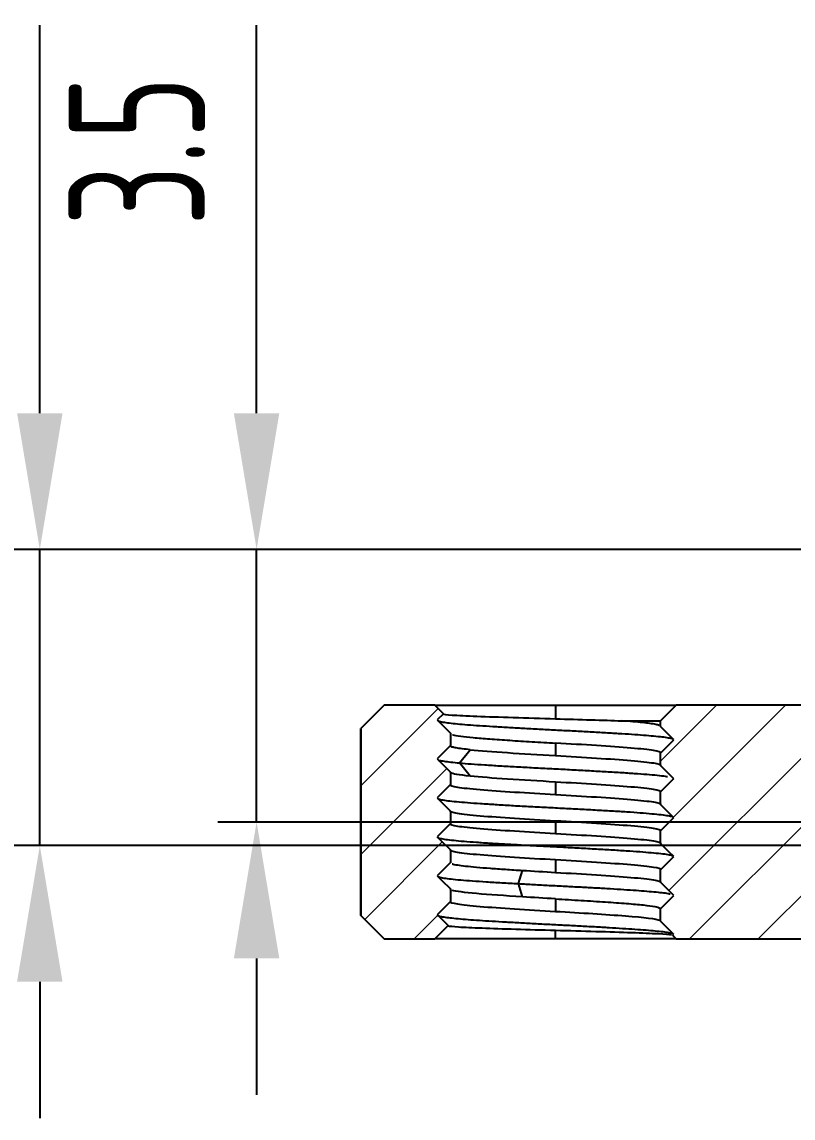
# Model space of a CAD drawing. Header units: inches. Extents: x -12 to 92, y -2 to 146.
# Drawn here: x 22.66 to 32.57, y 76.78 to 90.86 of the extents above; entities that cross this region are included whole.
import ezdxf

# ---------------------------------------------------------------- set-up
doc = ezdxf.new("R2010")
doc.units = ezdxf.units.IN
doc.header["$LTSCALE"] = 0.5
doc.header["$MEASUREMENT"] = 0
doc.layers.add('5剖面线层', color=2, linetype='Continuous')
doc.layers.add('7标注层', color=4, linetype='Continuous')
doc.styles.add('PC_TEXTSTYLE', font='ISOCP.SHX', dxfattribs={"width": 0.707, "bigfont": 'GBCBIG.SHX'})
doc.dimstyles.new('GB_LINEAR', dxfattribs={"dimtxt": 3.5, "dimasz": 3.5, "dimexe": 1, "dimexo": 0, "dimgap": 1.5, "dimtad": 1, "dimdsep": 46, "dimtxsty": 'PC_TEXTSTYLE', "dimcen": 0, "dimclrd": 256, "dimclrt": 3, "dimadec": 0, "dimazin": 2, "dimtp": 0.1, "dimtm": 0.1, "dimtfac": 0.71, "dimtdec": 3, "dimtmove": 0, "dimatfit": 3, "dimfxl": 1, "dimtfill": 1, "dimarcsym": 0})
pattern_1 = [(45, (-136.1419, 0.09334), (-0.4419417, 0.4419417), [])]

# ---------------------------------------------------------------- blocks, each defined once
blk = doc.blocks.new('*D14')
at = {"layer": '7标注层', "lineweight": -2}
for p, q in [((25.677, 85.832), (25.677, 90.814)), ((25.677, 80.582), (25.677, 84.082)), ((25.677, 78.832), (25.677, 77.082))]:
    blk.add_line(p, q, dxfattribs=at)
at = {"layer": '7标注层', "color": 0, "lineweight": -2}
for p, q in [((34.015, 84.082), (25.177, 84.082)), ((35.515, 80.582), (25.177, 80.582))]:
    blk.add_line(p, q, dxfattribs=at)
at = {"layer": '7标注层'}
for points in [[(25.385, 85.832), (25.968, 85.832), (25.677, 84.082)], [(25.968, 78.832), (25.385, 78.832), (25.677, 80.582)]]:
    blk.add_solid(points, dxfattribs=at)
at = {"layer": 'Defpoints', "color": 0}
for p in [(25.677, 84.082), (34.015, 84.082), (35.515, 80.582)]:
    blk.add_point(p, dxfattribs=at)
at = {"layer": '7标注层', "color": 3, "insert": (24.139, 89.198), "char_height": 1.75, "attachment_point": 5, "rotation": 90, "style": 'PC_TEXTSTYLE', "bg_fill": 3, "box_fill_scale": 1.25, "bg_fill_color": 257, "bg_fill_transparency": 0}
blk.add_mtext('3.5', dxfattribs=at)
blk = doc.blocks.new('*D15')
at = {"layer": '7标注层', "lineweight": -2}
for p, q in [((22.893, 85.832), (22.893, 90.814)), ((22.893, 80.282), (22.893, 84.082)), ((22.893, 78.532), (22.893, 76.782))]:
    blk.add_line(p, q, dxfattribs=at)
at = {"layer": '7标注层', "color": 0, "lineweight": -2}
for p, q in [((34.765, 84.082), (22.393, 84.082)), ((34.765, 80.282), (22.393, 80.282))]:
    blk.add_line(p, q, dxfattribs=at)
at = {"layer": '7标注层'}
for points in [[(22.601, 85.832), (23.185, 85.832), (22.893, 84.082)], [(23.185, 78.532), (22.601, 78.532), (22.893, 80.282)]]:
    blk.add_solid(points, dxfattribs=at)
at = {"layer": 'Defpoints', "color": 0}
for p in [(22.893, 84.082), (34.765, 84.082), (34.765, 80.282)]:
    blk.add_point(p, dxfattribs=at)
at = {"layer": '7标注层', "color": 3, "insert": (21.355, 89.198), "char_height": 1.75, "attachment_point": 5, "rotation": 90, "style": 'PC_TEXTSTYLE', "bg_fill": 3, "box_fill_scale": 1.25, "bg_fill_color": 257, "bg_fill_transparency": 0}
blk.add_mtext('3.8', dxfattribs=at)

msp = doc.modelspace()

# ---------------------------------------------------------------- hatches: boundary and pattern name
at = {"layer": '5剖面线层', "linetype": 'Continuous', "lineweight": 18}
h = msp.add_hatch(dxfattribs=at)
h.set_pattern_fill('ANSI31', color=256, scale=5, style=0)
h.set_pattern_definition(pattern_1)
edge = h.paths.add_edge_path(flags=0)
edge.add_spline(control_points=[(31.034, 79.64), (30.997, 79.602), (30.96, 79.565), (30.923, 79.528), (30.903, 79.508), (30.884, 79.489), (30.864, 79.469)], knot_values=[0.000001, 0.000001, 0.000001, 0.000001, 0.000159, 0.000159, 0.000159, 0.000242, 0.000242, 0.000242, 0.000242], weights=[1, 1, 1, 1, 1, 1, 1], degree=3, periodic=0)
edge.add_line((30.864, 79.469), (30.864, 79.309))
edge.add_spline(control_points=[(30.864, 79.309), (30.901, 79.272), (30.938, 79.235), (30.975, 79.198), (30.995, 79.178), (31.015, 79.159), (31.034, 79.139)], knot_values=[0.000002, 0.000002, 0.000002, 0.000002, 0.000159, 0.000159, 0.000159, 0.000242, 0.000242, 0.000242, 0.000242], weights=[1, 1, 1, 1, 1, 1, 1], degree=3, periodic=0)
edge.add_spline(control_points=[(31.034, 79.139), (31.03, 79.135), (31.025, 79.13), (31.021, 79.126)], knot_values=[0.000001, 0.000001, 0.000001, 0.000001, 0.000021, 0.000021, 0.000021, 0.000021], weights=[1, 1, 1, 1], degree=3, periodic=0)
edge.add_spline(control_points=[(31.021, 79.126), (31.035, 79.111), (31.05, 79.097), (31.064, 79.082)], knot_values=[0.004302, 0.004302, 0.004302, 0.004302, 0.004363, 0.004363, 0.004363, 0.004363], weights=[1, 1, 1, 1], degree=3, periodic=0)
edge.add_line((31.064, 79.082), (33.215, 79.082))
edge.add_line((33.215, 79.082), (33.215, 77.382))
edge.add_spline(control_points=[(33.215, 77.382), (33.315, 77.282), (33.415, 77.182), (33.515, 77.082)], knot_values=[0.009626, 0.009626, 0.009626, 0.009626, 0.010051, 0.010051, 0.010051, 0.010051], weights=[1, 1, 1, 1], degree=3, periodic=0)
edge.add_line((33.515, 77.082), (35.715, 77.082))
edge.add_spline(control_points=[(35.715, 77.082), (35.815, 77.182), (35.915, 77.282), (36.015, 77.382)], knot_values=[0.006096, 0.006096, 0.006096, 0.006096, 0.006521, 0.006521, 0.006521, 0.006521], weights=[1, 1, 1, 1], degree=3, periodic=0)
edge.add_line((36.015, 77.382), (36.015, 79.082))
edge.add_line((36.015, 79.082), (37.565, 79.082))
edge.add_spline(control_points=[(37.565, 79.082), (37.665, 79.182), (37.765, 79.282), (37.865, 79.382)], knot_values=[0.003491, 0.003491, 0.003491, 0.003491, 0.003915, 0.003915, 0.003915, 0.003915], weights=[1, 1, 1, 1], degree=3, periodic=0)
edge.add_line((37.865, 79.382), (37.865, 80.582))
edge.add_line((37.865, 80.582), (35.515, 80.582))
edge.add_line((35.515, 80.582), (35.515, 80.282))
edge.add_line((35.515, 80.282), (34.015, 80.282))
edge.add_line((34.015, 80.282), (34.015, 84.082))
edge.add_line((34.015, 84.082), (33.015, 84.082))
edge.add_spline(control_points=[(33.015, 84.082), (32.948, 84.016), (32.882, 83.949), (32.815, 83.882)], knot_values=[0.020077, 0.020077, 0.020077, 0.020077, 0.020361, 0.020361, 0.020361, 0.020361], weights=[1, 1, 1, 1], degree=3, periodic=0)
edge.add_line((32.815, 83.882), (32.815, 82.082))
edge.add_line((32.815, 82.082), (31.064, 82.082))
edge.add_spline(control_points=[(31.064, 82.082), (30.998, 82.016), (30.931, 81.949), (30.864, 81.882)], knot_values=[0.002219, 0.002219, 0.002219, 0.002219, 0.002502, 0.002502, 0.002502, 0.002502], weights=[1, 1, 1, 1], degree=3, periodic=0)
edge.add_line((30.864, 81.882), (30.864, 81.809))
edge.add_spline(control_points=[(30.864, 81.809), (30.901, 81.772), (30.938, 81.735), (30.975, 81.698), (30.995, 81.679), (31.014, 81.659), (31.034, 81.639)], knot_values=[0.000001, 0.000001, 0.000001, 0.000001, 0.000158, 0.000158, 0.000158, 0.000242, 0.000242, 0.000242, 0.000242], weights=[1, 1, 1, 1, 1, 1, 1], degree=3, periodic=0)
edge.add_spline(control_points=[(31.034, 81.639), (30.997, 81.602), (30.96, 81.565), (30.923, 81.528), (30.903, 81.509), (30.884, 81.489), (30.864, 81.469)], knot_values=[0.000001, 0.000001, 0.000001, 0.000001, 0.000159, 0.000159, 0.000159, 0.000242, 0.000242, 0.000242, 0.000242], weights=[1, 1, 1, 1, 1, 1, 1], degree=3, periodic=0)
edge.add_line((30.864, 81.469), (30.864, 81.309))
edge.add_spline(control_points=[(30.864, 81.309), (30.901, 81.272), (30.938, 81.235), (30.974, 81.198), (30.994, 81.179), (31.014, 81.159), (31.034, 81.139)], knot_values=[0.000001, 0.000001, 0.000001, 0.000001, 0.000158, 0.000158, 0.000158, 0.000242, 0.000242, 0.000242, 0.000242], weights=[1, 1, 1, 1, 1, 1, 1], degree=3, periodic=0)
edge.add_spline(control_points=[(31.034, 81.139), (30.997, 81.103), (30.96, 81.066), (30.923, 81.029), (30.903, 81.009), (30.883, 80.989), (30.864, 80.969)], knot_values=[0.000001, 0.000001, 0.000001, 0.000001, 0.000158, 0.000158, 0.000158, 0.000242, 0.000242, 0.000242, 0.000242], weights=[1, 1, 1, 1, 1, 1, 1], degree=3, periodic=0)
edge.add_line((30.864, 80.969), (30.864, 80.809))
edge.add_spline(control_points=[(30.864, 80.809), (30.901, 80.772), (30.937, 80.735), (30.974, 80.698), (30.994, 80.679), (31.014, 80.659), (31.034, 80.639)], knot_values=[0.000001, 0.000001, 0.000001, 0.000001, 0.000158, 0.000158, 0.000158, 0.000242, 0.000242, 0.000242, 0.000242], weights=[1, 1, 1, 1, 1, 1, 1], degree=3, periodic=0)
edge.add_spline(control_points=[(31.034, 80.639), (30.997, 80.603), (30.96, 80.566), (30.923, 80.529), (30.903, 80.509), (30.883, 80.489), (30.864, 80.469)], knot_values=[0.000001, 0.000001, 0.000001, 0.000001, 0.000158, 0.000158, 0.000158, 0.000242, 0.000242, 0.000242, 0.000242], weights=[1, 1, 1, 1, 1, 1, 1], degree=3, periodic=0)
edge.add_line((30.864, 80.469), (30.864, 80.309))
edge.add_spline(control_points=[(30.864, 80.309), (30.901, 80.272), (30.937, 80.235), (30.974, 80.198), (30.994, 80.179), (31.014, 80.159), (31.034, 80.139)], knot_values=[0.000001, 0.000001, 0.000001, 0.000001, 0.000158, 0.000158, 0.000158, 0.000242, 0.000242, 0.000242, 0.000242], weights=[1, 1, 1, 1, 1, 1, 1], degree=3, periodic=0)
edge.add_spline(control_points=[(31.034, 80.139), (30.997, 80.103), (30.96, 80.066), (30.923, 80.029), (30.903, 80.009), (30.883, 79.989), (30.864, 79.969)], knot_values=[0.000001, 0.000001, 0.000001, 0.000001, 0.000158, 0.000158, 0.000158, 0.000242, 0.000242, 0.000242, 0.000242], weights=[1, 1, 1, 1, 1, 1, 1], degree=3, periodic=0)
edge.add_line((30.864, 79.969), (30.864, 79.809))
edge.add_spline(control_points=[(30.864, 79.809), (30.901, 79.772), (30.938, 79.735), (30.975, 79.698), (30.995, 79.678), (31.015, 79.659), (31.034, 79.639)], knot_values=[0.000002, 0.000002, 0.000002, 0.000002, 0.000159, 0.000159, 0.000159, 0.000242, 0.000242, 0.000242, 0.000242], weights=[1, 1, 1, 1, 1, 1, 1], degree=3, periodic=0)
h = msp.add_hatch(dxfattribs=at)
h.set_pattern_fill('ANSI31', color=256, scale=5, style=0)
h.set_pattern_definition(pattern_1)
edge = h.paths.add_edge_path(flags=0)
edge.add_line((28.165, 79.564), (28.165, 79.724))
edge.add_spline(control_points=[(28.165, 79.724), (28.129, 79.761), (28.092, 79.798), (28.055, 79.834), (28.035, 79.854), (28.015, 79.874), (27.996, 79.894)], knot_values=[0.000002, 0.000002, 0.000002, 0.000002, 0.000158, 0.000158, 0.000158, 0.000242, 0.000242, 0.000242, 0.000242], weights=[1, 1, 1, 1, 1, 1, 1], degree=3, periodic=0)
edge.add_spline(control_points=[(27.996, 79.894), (28.033, 79.93), (28.069, 79.967), (28.106, 80.004), (28.126, 80.024), (28.146, 80.044), (28.166, 80.064)], knot_values=[0.000001, 0.000001, 0.000001, 0.000001, 0.000158, 0.000158, 0.000158, 0.000242, 0.000242, 0.000242, 0.000242], weights=[1, 1, 1, 1, 1, 1, 1], degree=3, periodic=0)
edge.add_line((28.166, 80.064), (28.165, 80.224))
edge.add_spline(control_points=[(28.165, 80.224), (28.129, 80.261), (28.092, 80.297), (28.055, 80.334), (28.035, 80.354), (28.015, 80.374), (27.996, 80.394)], knot_values=[0.000001, 0.000001, 0.000001, 0.000001, 0.000158, 0.000158, 0.000158, 0.000242, 0.000242, 0.000242, 0.000242], weights=[1, 1, 1, 1, 1, 1, 1], degree=3, periodic=0)
edge.add_spline(control_points=[(27.996, 80.394), (28.033, 80.43), (28.07, 80.467), (28.107, 80.504), (28.126, 80.524), (28.146, 80.544), (28.166, 80.564)], knot_values=[0.000001, 0.000001, 0.000001, 0.000001, 0.000158, 0.000158, 0.000158, 0.000242, 0.000242, 0.000242, 0.000242], weights=[1, 1, 1, 1, 1, 1, 1], degree=3, periodic=0)
edge.add_line((28.166, 80.564), (28.165, 80.724))
edge.add_spline(control_points=[(28.165, 80.724), (28.129, 80.761), (28.092, 80.797), (28.055, 80.834), (28.035, 80.854), (28.015, 80.874), (27.996, 80.894)], knot_values=[0.000001, 0.000001, 0.000001, 0.000001, 0.000158, 0.000158, 0.000158, 0.000242, 0.000242, 0.000242, 0.000242], weights=[1, 1, 1, 1, 1, 1, 1], degree=3, periodic=0)
edge.add_spline(control_points=[(27.996, 80.894), (28.033, 80.93), (28.07, 80.967), (28.107, 81.004), (28.126, 81.024), (28.146, 81.044), (28.166, 81.064)], knot_values=[0.000001, 0.000001, 0.000001, 0.000001, 0.000158, 0.000158, 0.000158, 0.000242, 0.000242, 0.000242, 0.000242], weights=[1, 1, 1, 1, 1, 1, 1], degree=3, periodic=0)
edge.add_line((28.166, 81.064), (28.165, 81.224))
edge.add_spline(control_points=[(28.165, 81.224), (28.129, 81.261), (28.092, 81.298), (28.055, 81.335), (28.035, 81.354), (28.015, 81.374), (27.996, 81.394)], knot_values=[0.000002, 0.000002, 0.000002, 0.000002, 0.000158, 0.000158, 0.000158, 0.000242, 0.000242, 0.000242, 0.000242], weights=[1, 1, 1, 1, 1, 1, 1], degree=3, periodic=0)
edge.add_spline(control_points=[(27.996, 81.394), (28.033, 81.43), (28.07, 81.467), (28.107, 81.504), (28.126, 81.524), (28.146, 81.544), (28.166, 81.564)], knot_values=[0.000001, 0.000001, 0.000001, 0.000001, 0.000159, 0.000159, 0.000159, 0.000242, 0.000242, 0.000242, 0.000242], weights=[1, 1, 1, 1, 1, 1, 1], degree=3, periodic=0)
edge.add_line((28.166, 81.564), (28.165, 81.724))
edge.add_spline(control_points=[(28.165, 81.724), (28.128, 81.761), (28.091, 81.798), (28.054, 81.835), (28.035, 81.854), (28.015, 81.874), (27.995, 81.894)], knot_values=[0.000002, 0.000002, 0.000002, 0.000002, 0.000158, 0.000158, 0.000158, 0.000242, 0.000242, 0.000242, 0.000242], weights=[1, 1, 1, 1, 1, 1, 1], degree=3, periodic=0)
edge.add_spline(control_points=[(27.995, 81.894), (28.022, 81.92), (28.048, 81.946), (28.075, 81.973)], knot_values=[0.000001, 0.000001, 0.000001, 0.000001, 0.000114, 0.000114, 0.000114, 0.000114], weights=[1, 1, 1, 1], degree=3, periodic=0)
edge.add_spline(control_points=[(28.075, 81.973), (28.038, 82.009), (28.002, 82.046), (27.965, 82.082)], knot_values=[0.004208, 0.004208, 0.004208, 0.004208, 0.004362, 0.004362, 0.004362, 0.004362], weights=[1, 1, 1, 1], degree=3, periodic=0)
edge.add_line((27.965, 82.082), (27.315, 82.082))
edge.add_spline(control_points=[(27.315, 82.082), (27.215, 81.982), (27.115, 81.882), (27.015, 81.782)], knot_values=[0.036405, 0.036405, 0.036405, 0.036405, 0.036832, 0.036832, 0.036832, 0.036832], weights=[1, 1, 1, 1], degree=3, periodic=0)
edge.add_line((27.015, 81.782), (27.015, 79.382))
edge.add_spline(control_points=[(27.015, 79.382), (27.115, 79.282), (27.215, 79.182), (27.315, 79.082)], knot_values=[0.000001, 0.000001, 0.000001, 0.000001, 0.000425, 0.000425, 0.000425, 0.000425], weights=[1, 1, 1, 1], degree=3, periodic=0)
edge.add_line((27.315, 79.082), (27.965, 79.082))
edge.add_spline(control_points=[(27.965, 79.082), (28.022, 79.139), (28.079, 79.196), (28.136, 79.253)], knot_values=[0.002218, 0.002218, 0.002218, 0.002218, 0.002459, 0.002459, 0.002459, 0.002459], weights=[1, 1, 1, 1], degree=3, periodic=0)
edge.add_spline(control_points=[(28.136, 79.253), (28.109, 79.28), (28.082, 79.307), (28.054, 79.335), (28.035, 79.354), (28.015, 79.374), (27.995, 79.394)], knot_values=[0.000043, 0.000043, 0.000043, 0.000043, 0.000159, 0.000159, 0.000159, 0.000242, 0.000242, 0.000242, 0.000242], weights=[1, 1, 1, 1, 1, 1, 1], degree=3, periodic=0)
edge.add_spline(control_points=[(27.995, 79.394), (28.032, 79.43), (28.07, 79.468), (28.107, 79.505), (28.126, 79.524), (28.146, 79.544), (28.165, 79.564)], knot_values=[0.000001, 0.000001, 0.000001, 0.000001, 0.000159, 0.000159, 0.000159, 0.000242, 0.000242, 0.000242, 0.000242], weights=[1, 1, 1, 1, 1, 1, 1], degree=3, periodic=0)

# ---------------------------------------------------------------- linework, layer by layer
at = {"color": 7, "linetype": 'Continuous', "lineweight": 25}
for p, q in [((27.315, 82.082), (27.015, 81.782)), ((27.315, 82.082), (27.015, 81.782)), ((27.965, 82.082), (27.315, 82.082)), ((27.315, 82.082), (27.315, 82.082)), ((27.965, 82.082), (28.075, 81.973)), ((27.965, 82.082), (29.515, 82.082)), ((29.515, 82.082), (29.515, 81.909)), ((29.515, 82.082), (31.064, 82.082)), ((30.864, 81.882), (31.064, 82.082)), ((32.815, 82.082), (31.064, 82.082)), ((28.075, 81.973), (27.995, 81.893)), ((27.015, 81.782), (27.015, 79.382)), ((27.015, 79.382), (27.015, 81.782)), ((27.015, 81.782), (27.015, 81.782)), ((30.364, 81.882), (30.864, 81.882)), ((30.864, 81.809), (30.864, 81.882)), ((30.864, 81.809), (30.864, 81.811)), ((28.165, 81.724), (28.165, 81.564)), ((28.166, 81.561), (28.165, 81.564)), ((28.283, 81.341), (28.421, 81.511)), ((29.515, 81.596), (29.515, 81.436)), ((28.421, 81.172), (28.283, 81.342)), ((30.864, 81.309), (30.864, 81.469)), ((28.165, 81.224), (28.165, 81.064)), ((28.166, 81.221), (28.165, 81.224)), ((29.515, 81.096), (29.515, 80.936)), ((30.864, 80.809), (30.864, 80.969)), ((28.165, 80.724), (28.165, 80.564)), ((29.515, 80.596), (29.515, 80.436)), ((30.864, 80.309), (30.864, 80.469)), ((28.165, 80.224), (28.165, 80.064)), ((29.515, 80.096), (29.515, 79.936)), ((28.165, 80.064), (28.168, 80.061)), ((29.038, 79.792), (29.091, 79.962)), ((30.864, 79.809), (30.864, 79.969)), ((28.165, 79.724), (28.165, 79.564)), ((28.168, 79.721), (28.165, 79.724)), ((29.091, 79.622), (29.038, 79.792)), ((29.515, 79.596), (29.515, 79.436)), ((27.015, 79.382), (27.315, 79.082)), ((27.015, 79.382), (27.015, 79.382)), ((27.315, 79.082), (27.015, 79.382)), ((30.863, 79.471), (30.864, 79.469)), ((30.864, 79.309), (30.864, 79.469)), ((28.136, 79.253), (27.965, 79.082)), ((28.136, 79.252), (28.136, 79.253)), ((30.862, 79.311), (30.864, 79.309)), ((29.515, 79.082), (29.515, 79.189)), ((31.021, 79.126), (31.018, 79.127)), ((31.021, 79.126), (31.034, 79.14)), ((31.064, 79.082), (31.021, 79.126)), ((27.315, 79.082), (27.965, 79.082)), ((27.315, 79.082), (27.315, 79.082)), ((29.515, 79.082), (27.965, 79.082)), ((31.064, 79.082), (29.515, 79.082)), ((31.064, 79.082), (33.215, 79.082))]:
    msp.add_line(p, q, dxfattribs=at)
at = {"color": 7, "linetype": 'Continuous', "lineweight": 25, "flags": 128}
for points in [[(27.995, 81.894), (28.054, 81.835), (28.165, 81.724)], [(31.034, 81.639), (30.975, 81.698), (30.864, 81.809)], [(30.864, 81.469), (30.923, 81.528), (31.034, 81.64)], [(28.166, 81.564), (28.107, 81.504), (27.996, 81.393)], [(27.996, 81.394), (28.055, 81.335), (28.166, 81.224)], [(31.034, 81.139), (30.974, 81.198), (30.864, 81.309)], [(28.166, 81.064), (28.107, 81.004), (27.996, 80.893)], [(30.864, 80.969), (30.923, 81.029), (31.034, 81.14)], [(27.996, 80.894), (28.055, 80.834), (28.166, 80.724)], [(31.034, 80.639), (30.974, 80.698), (30.864, 80.809)], [(30.864, 80.469), (30.923, 80.529), (31.034, 80.64)], [(28.166, 80.564), (28.107, 80.504), (27.996, 80.393)], [(27.996, 80.394), (28.055, 80.334), (28.166, 80.224)], [(31.034, 80.139), (30.974, 80.198), (30.864, 80.309)], [(30.864, 79.969), (30.923, 80.029), (31.034, 80.14)], [(28.166, 80.064), (28.106, 80.004), (27.996, 79.893)], [(27.996, 79.894), (28.055, 79.834), (28.166, 79.724)], [(31.034, 79.639), (30.975, 79.698), (30.864, 79.809)], [(28.165, 79.564), (28.107, 79.505), (27.995, 79.393)], [(30.864, 79.469), (30.923, 79.528), (31.034, 79.64)], [(27.995, 79.394), (28.054, 79.335), (28.136, 79.253)], [(31.034, 79.139), (30.975, 79.198), (30.864, 79.309)]]:
    msp.add_lwpolyline(points, dxfattribs=at)
at = {"color": 7, "linetype": 'Continuous', "lineweight": 25}
for points, knots in [([(28.075, 81.973), (28.075, 81.968), (28.114, 81.962), (28.262, 81.952), (28.371, 81.946), (28.64, 81.936), (28.8, 81.931), (29.146, 81.92), (29.331, 81.915), (29.515, 81.909)], [0, 0, 0, 0, 0.25, 0.25, 0.5, 0.5, 0.75, 0.75, 1, 1, 1, 1]), ([(28.006, 81.887), (28.01, 81.883), (28.017, 81.875), (28.084, 81.863), (28.169, 81.852), (28.282, 81.841), (28.419, 81.83), (28.578, 81.819), (28.754, 81.808), (28.945, 81.797), (29.147, 81.786), (29.357, 81.774), (29.569, 81.763), (29.781, 81.752), (29.987, 81.741), (30.184, 81.73), (30.368, 81.719), (30.535, 81.708), (30.683, 81.697), (30.808, 81.686), (30.908, 81.675), (30.979, 81.663), (31.023, 81.654), (31.026, 81.648), (31.027, 81.646)], [0, 0, 0, 0, 0.051656, 0.097662, 0.143684, 0.189687, 0.235668, 0.28167, 0.327691, 0.373698, 0.41968, 0.465677, 0.511697, 0.557709, 0.603693, 0.649686, 0.695704, 0.741719, 0.787707, 0.833695, 0.87971, 0.925728, 0.971721, 1, 1, 1, 1]), ([(28.165, 81.724), (28.165, 81.723), (28.163, 81.721), (28.17, 81.718), (28.174, 81.717)], [0, 0, 0, 0, 0.317032, 1, 1, 1, 1]), ([(28.195, 81.705), (28.196, 81.705), (28.207, 81.698), (28.292, 81.686), (28.449, 81.668), (28.666, 81.65), (28.924, 81.632), (29.212, 81.614), (29.414, 81.602), (29.515, 81.596)], [0, 0, 0, 0, 0.015698, 0.179748, 0.343798, 0.507849, 0.671899, 0.83595, 1, 1, 1, 1]), ([(28.421, 81.512), (28.545, 81.499), (28.711, 81.487), (29.09, 81.461), (29.302, 81.449), (29.515, 81.436)], [0, 0, 0, 0, 0.5, 0.5, 1, 1, 1, 1]), ([(30.864, 81.469), (30.869, 81.48), (30.838, 81.49), (30.708, 81.512), (30.608, 81.522), (30.358, 81.543), (30.206, 81.554), (29.875, 81.575), (29.695, 81.586), (29.515, 81.596)], [0, 0, 0, 0, 0.25, 0.25, 0.5, 0.5, 0.75, 0.75, 1, 1, 1, 1]), ([(28.003, 81.384), (28.009, 81.381), (28.023, 81.374), (28.081, 81.364), (28.166, 81.353), (28.244, 81.345), (28.283, 81.341)], [0, 0, 0, 0, 0.221372, 0.480787, 0.740354, 1, 1, 1, 1]), ([(29.515, 81.436), (29.695, 81.426), (29.875, 81.415), (30.206, 81.394), (30.358, 81.383), (30.608, 81.362), (30.708, 81.352), (30.838, 81.33), (30.869, 81.32), (30.864, 81.309)], [0, 0, 0, 0, 0.25, 0.25, 0.5, 0.5, 0.75, 0.75, 1, 1, 1, 1]), ([(28.283, 81.341), (28.331, 81.337), (28.426, 81.329), (28.603, 81.317), (28.798, 81.305), (29.011, 81.293), (29.235, 81.281), (29.466, 81.269), (29.697, 81.257), (29.925, 81.244), (30.143, 81.232), (30.347, 81.22), (30.53, 81.208), (30.691, 81.196), (30.824, 81.184), (30.913, 81.174), (30.945, 81.168), (30.955, 81.166)], [0, 0, 0, 0, 0.069171, 0.138296, 0.20747, 0.276695, 0.345898, 0.415044, 0.484212, 0.553433, 0.622642, 0.691792, 0.760951, 0.830166, 0.899382, 0.96854, 1, 1, 1, 1]), ([(28.165, 81.064), (28.16, 81.053), (28.191, 81.042), (28.322, 81.021), (28.421, 81.011), (28.672, 80.989), (28.823, 80.979), (29.155, 80.958), (29.335, 80.947), (29.515, 80.936)], [0, 0, 0, 0, 0.25, 0.25, 0.5, 0.5, 0.75, 0.75, 1, 1, 1, 1]), ([(29.515, 81.096), (29.302, 81.109), (29.09, 81.121), (28.711, 81.147), (28.545, 81.159), (28.421, 81.172)], [0, 0, 0, 0, 0.5, 0.5, 1, 1, 1, 1]), ([(30.864, 80.969), (30.869, 80.98), (30.838, 80.99), (30.708, 81.012), (30.608, 81.022), (30.358, 81.043), (30.206, 81.054), (29.875, 81.075), (29.695, 81.086), (29.515, 81.096)], [0, 0, 0, 0, 0.25, 0.25, 0.5, 0.5, 0.75, 0.75, 1, 1, 1, 1]), ([(29.515, 80.936), (29.695, 80.926), (29.875, 80.915), (30.206, 80.894), (30.358, 80.883), (30.608, 80.862), (30.708, 80.852), (30.838, 80.83), (30.869, 80.82), (30.864, 80.809)], [0, 0, 0, 0, 0.25, 0.25, 0.5, 0.5, 0.75, 0.75, 1, 1, 1, 1]), ([(28.001, 80.887), (28.002, 80.885), (28.006, 80.879), (28.048, 80.869), (28.127, 80.857), (28.24, 80.845), (28.381, 80.833), (28.548, 80.821), (28.739, 80.809), (28.947, 80.796), (29.168, 80.784), (29.397, 80.772), (29.629, 80.76), (29.858, 80.748), (30.08, 80.736), (30.288, 80.724), (30.479, 80.712), (30.646, 80.7), (30.788, 80.687), (30.902, 80.675), (30.981, 80.663), (31.024, 80.653), (31.027, 80.647), (31.028, 80.645)], [0, 0, 0, 0, 0.02329, 0.073403, 0.123513, 0.173665, 0.223824, 0.273944, 0.324049, 0.374196, 0.424357, 0.474484, 0.524586, 0.574726, 0.624889, 0.675024, 0.725124, 0.775257, 0.82542, 0.875561, 0.925664, 0.975744, 1, 1, 1, 1]), ([(29.515, 80.596), (29.335, 80.607), (29.155, 80.618), (28.823, 80.639), (28.672, 80.649), (28.421, 80.671), (28.322, 80.681), (28.191, 80.702), (28.16, 80.713), (28.165, 80.724)], [0, 0, 0, 0, 0.25, 0.25, 0.5, 0.5, 0.75, 0.75, 1, 1, 1, 1]), ([(28.165, 80.564), (28.16, 80.553), (28.191, 80.542), (28.322, 80.521), (28.421, 80.511), (28.672, 80.489), (28.823, 80.479), (29.155, 80.458), (29.335, 80.447), (29.515, 80.436)], [0, 0, 0, 0, 0.25, 0.25, 0.5, 0.5, 0.75, 0.75, 1, 1, 1, 1]), ([(30.864, 80.469), (30.869, 80.48), (30.838, 80.49), (30.708, 80.512), (30.608, 80.522), (30.358, 80.543), (30.206, 80.554), (29.875, 80.575), (29.695, 80.586), (29.515, 80.596)], [0, 0, 0, 0, 0.25, 0.25, 0.5, 0.5, 0.75, 0.75, 1, 1, 1, 1]), ([(28, 80.387), (28.001, 80.386), (28.003, 80.381), (28.034, 80.372), (28.099, 80.361), (28.203, 80.348), (28.336, 80.336), (28.496, 80.324), (28.68, 80.312), (28.884, 80.3), (29.102, 80.288), (29.329, 80.276), (29.561, 80.264), (29.791, 80.252), (30.015, 80.239), (30.228, 80.227), (30.425, 80.215), (30.6, 80.203), (30.749, 80.191), (30.871, 80.179), (30.961, 80.167), (31.018, 80.156), (31.023, 80.149), (31.025, 80.145)], [0, 0, 0, 0, 0.016528, 0.058889, 0.108991, 0.159119, 0.209281, 0.259428, 0.309534, 0.359654, 0.409813, 0.459966, 0.510077, 0.56019, 0.610345, 0.660503, 0.71062, 0.760727, 0.810878, 0.861039, 0.911162, 0.961266, 1, 1, 1, 1]), ([(29.515, 80.436), (29.695, 80.426), (29.875, 80.415), (30.206, 80.394), (30.358, 80.383), (30.608, 80.362), (30.708, 80.352), (30.838, 80.33), (30.869, 80.32), (30.864, 80.309)], [0, 0, 0, 0, 0.25, 0.25, 0.5, 0.5, 0.75, 0.75, 1, 1, 1, 1]), ([(29.515, 80.096), (29.335, 80.107), (29.155, 80.118), (28.823, 80.139), (28.672, 80.149), (28.421, 80.171), (28.322, 80.181), (28.191, 80.202), (28.16, 80.213), (28.165, 80.224)], [0, 0, 0, 0, 0.25, 0.25, 0.5, 0.5, 0.75, 0.75, 1, 1, 1, 1]), ([(30.864, 79.969), (30.869, 79.98), (30.838, 79.99), (30.708, 80.012), (30.608, 80.022), (30.358, 80.043), (30.206, 80.054), (29.875, 80.075), (29.695, 80.086), (29.515, 80.096)], [0, 0, 0, 0, 0.25, 0.25, 0.5, 0.5, 0.75, 0.75, 1, 1, 1, 1]), ([(28.188, 80.047), (28.189, 80.047), (28.195, 80.042), (28.253, 80.032), (28.354, 80.018), (28.497, 80.004), (28.67, 79.99), (28.869, 79.976), (29.017, 79.966), (29.091, 79.962)], [0, 0, 0, 0, 0.014475, 0.178729, 0.342983, 0.507237, 0.671492, 0.835746, 1, 1, 1, 1]), ([(29.515, 79.936), (29.695, 79.926), (29.875, 79.915), (30.206, 79.894), (30.358, 79.883), (30.608, 79.862), (30.708, 79.852), (30.838, 79.83), (30.869, 79.82), (30.864, 79.809)], [0, 0, 0, 0, 0.25, 0.25, 0.5, 0.5, 0.75, 0.75, 1, 1, 1, 1]), ([(28.017, 79.878), (28.019, 79.878), (28.028, 79.873), (28.077, 79.864), (28.168, 79.852), (28.294, 79.84), (28.447, 79.828), (28.624, 79.816), (28.821, 79.804), (28.966, 79.796), (29.038, 79.792)], [0, 0, 0, 0, 0.022147, 0.161831, 0.301468, 0.441222, 0.581021, 0.720715, 0.860311, 1, 1, 1, 1]), ([(29.091, 79.622), (28.865, 79.636), (28.659, 79.65), (28.344, 79.678), (28.236, 79.692), (28.19, 79.706)], [0, 0, 0, 0, 0.5, 0.5, 1, 1, 1, 1]), ([(29.038, 79.792), (29.103, 79.788), (29.233, 79.781), (29.435, 79.77), (29.638, 79.76), (29.839, 79.749), (30.034, 79.739), (30.22, 79.728), (30.394, 79.717), (30.552, 79.707), (30.691, 79.696), (30.81, 79.685), (30.904, 79.675), (30.964, 79.666), (30.983, 79.662), (30.988, 79.66)], [0, 0, 0, 0, 0.080887, 0.161754, 0.242581, 0.323424, 0.404311, 0.485197, 0.566045, 0.646887, 0.72777, 0.808658, 0.88951, 0.970347, 1, 1, 1, 1]), ([(28.165, 79.564), (28.16, 79.553), (28.191, 79.542), (28.322, 79.521), (28.421, 79.511), (28.672, 79.489), (28.823, 79.479), (29.155, 79.458), (29.335, 79.447), (29.515, 79.436)], [0, 0, 0, 0, 0.25, 0.25, 0.5, 0.5, 0.75, 0.75, 1, 1, 1, 1]), ([(27.998, 79.387), (28.003, 79.384), (28.013, 79.377), (28.061, 79.367), (28.135, 79.356), (28.233, 79.346), (28.355, 79.335), (28.496, 79.324), (28.656, 79.314), (28.832, 79.303), (29.019, 79.293), (29.215, 79.282), (29.416, 79.271), (29.62, 79.261), (29.821, 79.25), (30.017, 79.24), (30.204, 79.229), (30.379, 79.218), (30.538, 79.208), (30.679, 79.197), (30.8, 79.186), (30.898, 79.176), (30.969, 79.165), (31.019, 79.155), (31.024, 79.148), (31.026, 79.145)], [0, 0, 0, 0, 0.039501, 0.083422, 0.12733, 0.171259, 0.215198, 0.259122, 0.30303, 0.346955, 0.390894, 0.434822, 0.47873, 0.522651, 0.56659, 0.610521, 0.654431, 0.698348, 0.742286, 0.78622, 0.830133, 0.874047, 0.917984, 0.961921, 1, 1, 1, 1]), ([(29.515, 79.436), (29.842, 79.417), (30.167, 79.398), (30.656, 79.359), (30.817, 79.34), (30.855, 79.321)], [0, 0, 0, 0, 0.5, 0.5, 1, 1, 1, 1]), ([(29.515, 79.189), (29.339, 79.194), (29.166, 79.199), (28.844, 79.209), (28.697, 79.214), (28.447, 79.223), (28.345, 79.228), (28.197, 79.238), (28.152, 79.243), (28.138, 79.247)], [0, 0, 0, 0, 0.25, 0.25, 0.5, 0.5, 0.75, 0.75, 1, 1, 1, 1]), ([(31.005, 79.132), (30.979, 79.136), (30.92, 79.141), (30.745, 79.151), (30.629, 79.156), (30.356, 79.165), (30.199, 79.17), (29.866, 79.18), (29.689, 79.185), (29.515, 79.189)], [0, 0, 0, 0, 0.25, 0.25, 0.5, 0.5, 0.75, 0.75, 1, 1, 1, 1])]:
    msp.add_open_spline(points, degree=3, knots=knots, dxfattribs=at)
for points in [[(29.515, 81.909), (29.827, 81.9), (30.132, 81.891), (30.364, 81.882)], [(30.847, 81.824), (30.834, 81.828), (30.807, 81.836), (30.732, 81.848), (30.633, 81.859), (30.511, 81.871), (30.413, 81.878), (30.364, 81.882)], [(28.421, 81.512), (28.384, 81.515), (28.312, 81.523), (28.236, 81.535), (28.183, 81.546), (28.172, 81.554), (28.166, 81.558)], [(28.421, 81.172), (28.276, 81.186), (28.188, 81.201), (28.169, 81.215)], [(29.091, 79.962), (29.227, 79.953), (29.371, 79.945), (29.515, 79.936)], [(29.515, 79.596), (29.371, 79.605), (29.227, 79.613), (29.091, 79.622)], [(29.515, 79.596), (29.626, 79.59), (29.848, 79.577), (30.161, 79.557), (30.435, 79.538), (30.652, 79.518), (30.805, 79.498), (30.841, 79.485), (30.859, 79.479)]]:
    msp.add_open_spline(points, degree=3, dxfattribs=at)

# ---------------------------------------------------------------- next in the draw order: dimensions: what is measured, and where the dimension line sits
at = {"layer": '7标注层'}
dim = msp.add_linear_dim(base=(25.677, 84.082), p1=(35.515, 80.582), p2=(34.015, 84.082), angle=90, dimstyle='GB_LINEAR', override={"dimscale": 0.5, "dimtvp": 0.1, "dimtfill": 1, "dimtfillclr": 0}, dxfattribs=at)
dim.commit()
dim.dimension.update_dxf_attribs({"geometry": '*D14', "text_midpoint": (25.677, 89.198), "dimtype": 160})

# ---------------------------------------------------------------- next in the draw order: dimensions: what is measured, and where the dimension line sits
dim = msp.add_linear_dim(base=(22.893, 84.082), p1=(34.765, 80.282), p2=(34.765, 84.082), angle=90, dimstyle='GB_LINEAR', override={"dimscale": 0.5, "dimtvp": 0.1, "dimtfill": 1, "dimtfillclr": 0}, dxfattribs=at)
dim.commit()
dim.dimension.update_dxf_attribs({"geometry": '*D15', "text_midpoint": (22.893, 89.198), "dimtype": 160})

doc.saveas('drawing.dxf')
